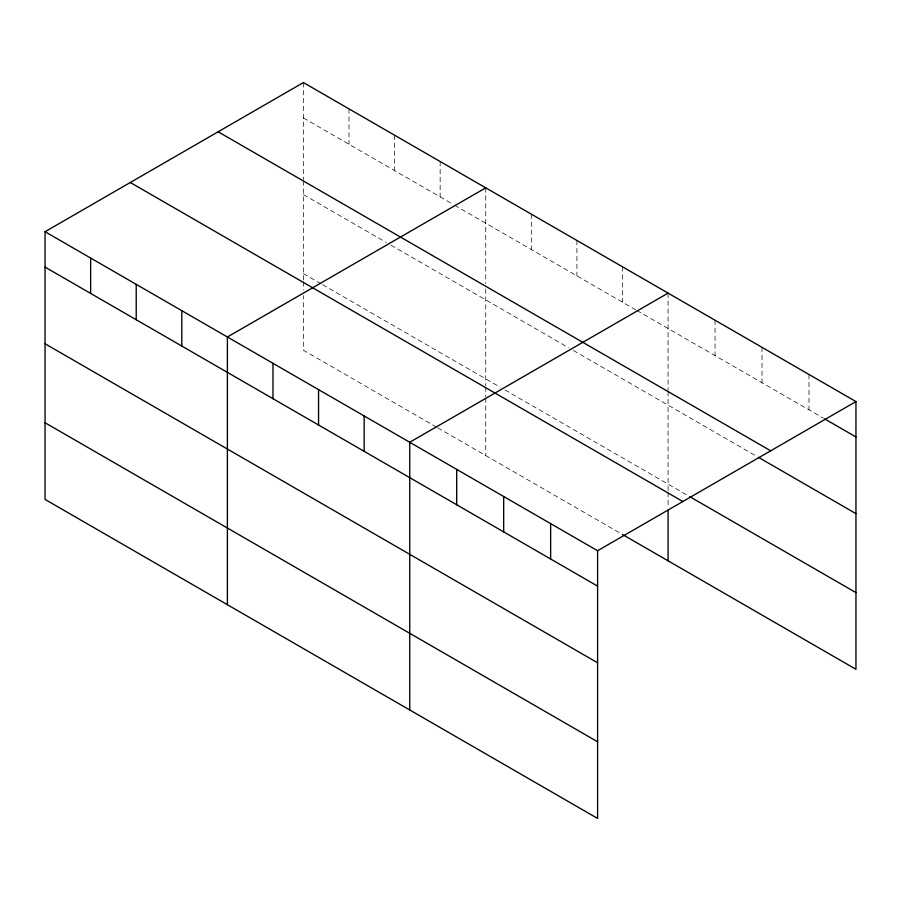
<?xml version="1.0" encoding="UTF-8"?>
<svg xmlns="http://www.w3.org/2000/svg" width="901" height="901" viewBox="0 0 901 901"><rect width="100%" height="100%" fill="white"/><g stroke="black" fill="none" stroke-linecap="round" stroke-linejoin="round"><path stroke-width="0.68" stroke-dasharray="4.5 3.38" d="M303.4 82.565L303.4 179.547M303.4 117.941L453.349 204.516M454.543 205.214L635.689 309.798M636.894 310.485L823.435 418.188M303.4 194.605L386.169 242.403M390.966 245.173L568.508 347.673M573.306 350.444L757.2 456.616M303.4 273.6L321.387 283.984M322.592 284.682L500.134 387.182M504.932 389.953L688.555 495.967M436.557 427.142L303.4 350.264L303.4 295.505M437.751 427.84L622.501 534.496M808.985 374.467L808.985 409.842M762.021 347.347L762.021 382.722M715.045 320.227L715.045 355.613M668.08 293.118L668.08 390.099M668.08 391.473L668.08 491M668.08 492.363L668.08 507.421M622.501 266.797L622.501 302.173M576.91 240.477L576.91 275.852M531.32 214.156L531.32 249.532M485.74 187.836L485.74 283.455M485.74 288.928L485.74 385.718M485.74 387.092L485.74 396.677M485.74 398.039L485.74 455.546M440.15 161.516L440.15 196.902M394.57 135.206L394.57 170.582M348.98 108.886L348.98 144.261M303.4 180.921L303.4 280.448M303.4 281.81L303.4 290.032"/><path stroke-width="1.35" d="M45.05 231.715L597.6 550.736L597.6 818.435L45.05 499.424L45.05 231.715L303.4 82.565L855.95 401.576L855.95 669.285L622.501 534.496M485.74 187.836L227.39 336.997L227.39 604.695M668.08 293.118L409.741 442.267L409.741 709.965M597.6 550.736L855.95 401.576M824.64 418.886L855.95 436.962M218.143 131.783L770.693 450.804M758.405 457.303L855.95 513.626M689.761 496.665L855.95 592.61M130.307 182.498L682.857 501.508M45.05 267.101L597.6 586.112M45.05 343.765L597.6 662.776M45.05 422.749L597.6 741.771M668.08 510.157L668.08 560.816M550.635 523.616L550.635 558.992M503.67 496.496L503.67 531.883M456.706 469.387L456.706 504.763M364.15 415.947L364.15 451.333M318.56 389.626L318.56 425.013M272.98 363.317L272.98 398.692M181.811 310.676L181.811 346.052M136.22 284.356L136.22 319.731M90.641 258.035L90.641 293.422"/></g></svg>
